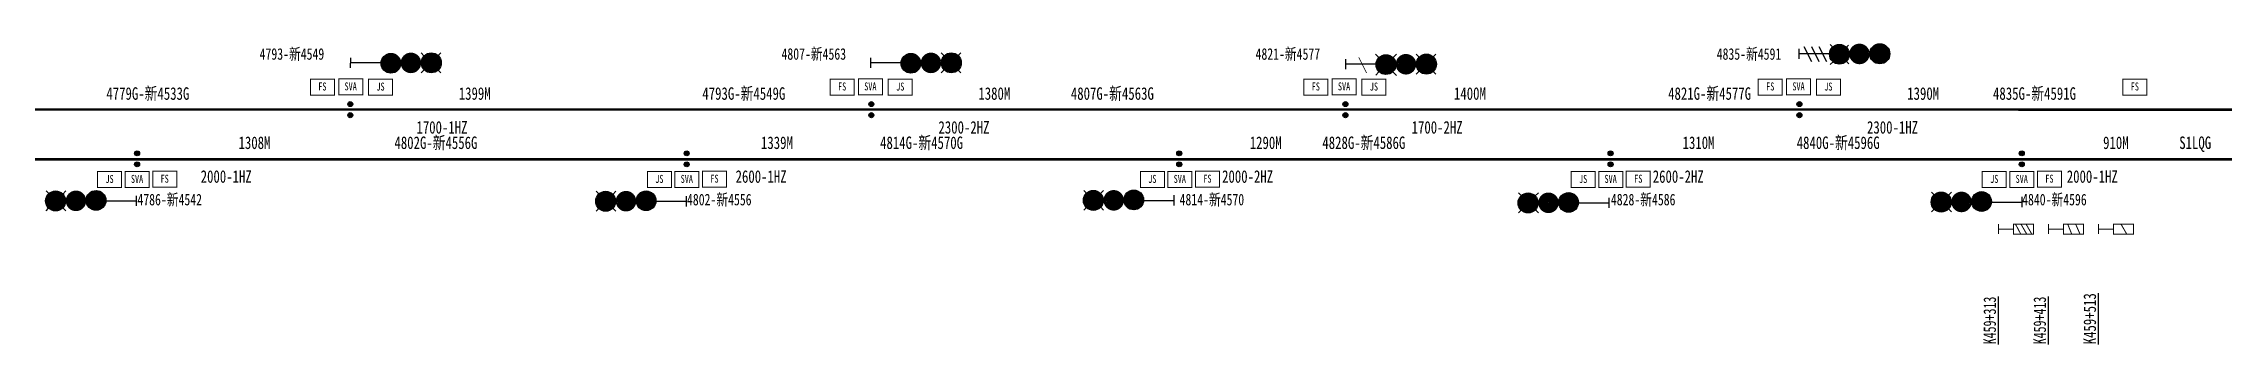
# Model space of a CAD drawing. Header units: millimetres. Extents: x 161 to 2634, y 181 to 396.
# Drawn here: x 592.3 to 1028.2, y 232.4 to 292.5 of the extents above; entities that cross this region are included whole.
import ezdxf
from ezdxf.enums import TextEntityAlignment as Align

# ---------------------------------------------------------------- set-up
doc = ezdxf.new("R2010")
doc.units = ezdxf.units.MM
doc.linetypes.add('ACAD_ISO02W100', pattern=[15, 12, -3])
for name, color, linetype in [('SIGCLR', 7, 'Continuous'), ('SIGNAL', 7, 'Continuous'), ('SWITCH', 7, 'ACAD_ISO02W100'), ('VECT', 7, 'Continuous'), ('信号机', 7, 'Continuous'), ('轨道电路', 7, 'Continuous')]:
    doc.layers.add(name, color=color, linetype=linetype)
doc.styles.add('HZ', font='simsunb.ttf', dxfattribs={"width": 0.75, "bigfont": 'hztxt.shx'})
doc.styles.add('HZ0', font='simsunb.ttf', dxfattribs={"width": 0.75})
doc.styles.add('HZA', font='simsunb.ttf', dxfattribs={"width": 0.75, "bigfont": 'hztxt.shx'})
doc.styles.get("Standard").update_dxf_attribs({"font": 'simsunb.ttf'})
doc.styles.add('TEXT', font='simsunb.ttf', dxfattribs={"width": 0.6, "oblique": 12, "height": 2})

# ---------------------------------------------------------------- blocks, each defined once
blk = doc.blocks.new('YG3')
at = {"const_width": 0.2}
for points in [[(-3, 5), (-3, 3), (-7, 3), (-7, 5), (-3, 5)], [(-6.66, 5), (-5.52, 3)], [(-5.65, 5), (-4.5, 3)], [(-4.46, 5), (-3.4, 3)], [(0, 3), (0, 5)], [(0, 4), (-3, 4)]]:
    blk.add_lwpolyline(points, dxfattribs=at)
at = {"style": 'HZ', "width": 0.7}
for tag, p, rotation in [('LCX', (0.5, 27), 270), ('LCS', (-0.5, 14), 90)]:
    blk.add_attdef(tag, p, '', height=2.5, rotation=rotation, dxfattribs=at)
blk = doc.blocks.new('YG2')
at = {"const_width": 0.2}
for points in [[(-3, 5), (-3, 3), (-7, 3), (-7, 5), (-3, 5)], [(-6.31, 5), (-5.43, 3)], [(-4.65, 5), (-3.84, 3)], [(0, 3), (0, 5)], [(0, 4), (-3, 4)]]:
    blk.add_lwpolyline(points, dxfattribs=at)
at = {"style": 'HZ', "width": 0.7}
for tag, p, rotation in [('LCX', (0.5, 27), 270), ('LCS', (-0.5, 14), 90)]:
    blk.add_attdef(tag, p, '', height=2.5, rotation=rotation, dxfattribs=at)
blk = doc.blocks.new('YG1')
at = {"const_width": 0.2}
for points in [[(-3, 5), (-3, 3), (-7, 3), (-7, 5), (-3, 5)], [(-5.65, 5), (-4.5, 3)], [(0, 3), (0, 5)], [(0, 4), (-3, 4)]]:
    blk.add_lwpolyline(points, dxfattribs=at)
at = {"style": 'HZ'}
for tag, p, rotation, width in [('LCX', (0.5, 27), 270, 0.75), ('LCS', (-0.5, 14), 90, 0.7)]:
    blk.add_attdef(tag, p, '', height=2.5, rotation=rotation, dxfattribs=dict(at, width=width))
blk = doc.blocks.new('QGJ')
for centre, radius in [((0.04, 1.13), 0.5), ((0.04, 1.13), 0.4), ((0.04, 1.13), 0.4), ((0.04, 1.13), 0.3), ((0.04, 1.13), 0.3), ((0.03, 1.13), 0.2), ((0.03, 1.13), 0.2), ((0.03, 1.13), 0.1), ((0.03, 1.13), 0.1), ((0.04, -1.07), 0.5), ((0.04, -1.07), 0.4), ((0.04, -1.07), 0.3), ((0.03, -1.07), 0.2), ((0.03, -1.07), 0.1)]:
    blk.add_circle(centre, radius)
blk = doc.blocks.new('fs')
at = {"color": 7, "const_width": 0.5}
blk.add_lwpolyline([(-6, 0), (6, 0), (6, -8), (-6, -8)], close=True, dxfattribs=at)
at = {"color": 7}
blk.add_attdef('NAME', (-2.6, -8.1), '', height=0.2, dxfattribs=at)
at = {"layer": 'SWITCH', "color": 6, "style": 'HZ0', "width": 0.7143}
blk.add_text('FS', height=4, dxfattribs=at).set_placement((0, -5.7), align=Align.CENTER)
blk = doc.blocks.new('js')
at = {"color": 7, "const_width": 0.5}
blk.add_lwpolyline([(-6, 0), (6, 0), (6, -8), (-6, -8)], close=True, dxfattribs=at)
at = {"color": 7}
blk.add_attdef('NAME', (-3.2, -8.1), '', height=0.2, dxfattribs=at)
at = {"layer": 'SWITCH', "color": 4, "style": 'HZ0', "width": 0.7143}
blk.add_text('JS', height=4, dxfattribs=at).set_placement((0, -5.7), align=Align.CENTER)
blk = doc.blocks.new('*X20')
at = {"color": 0}
for p, q in [((54.32, 22.92), (56.11, 24.71)), ((54.54, 21.83), (57.2, 24.49)), ((55.15, 21.14), (57.89, 23.88)), ((56.11, 20.79), (58.24, 22.92))]:
    blk.add_line(p, q, dxfattribs=at)
blk = doc.blocks.new('LMP_QJ_UHL')
at = {"color": 7, "linetype": 'Continuous'}
for p, q in [((-0.01, 11.05), (0, 13.08)), ((6.05, 12.07), (0.02, 12.07))]:
    blk.add_line(p, q, dxfattribs=at)
at = {"color": 1, "const_width": 2.04}
blk.add_lwpolyline([(11.02, 12.21, 1.162671), (13.06, 12.21, 0.857739)], format="xyb", close=True, dxfattribs=at)
at = {"color": 7}
blk.add_circle((8.03, 11.97), 1.97, dxfattribs=at)
at = {"color": 7, "linetype": 'Continuous'}
blk.add_circle((16.11, 12.07), 2, dxfattribs=at)
at = {"layer": 'SIGCLR', "color": 2, "const_width": 2}
blk.add_lwpolyline([(7.03, 11.97, 1), (9.03, 11.97, 1)], format="xyb", close=True, dxfattribs=at)
at = {"layer": 'SIGCLR', "color": 3, "const_width": 2}
blk.add_lwpolyline([(15.12, 12.08, 1), (17.12, 12.08, 1)], format="xyb", close=True, dxfattribs=at)
at = {"layer": 'VECT', "color": 1}
for p, q in [((14.65, 13.44), (14.06, 14.04)), ((18.03, 14.04), (17.51, 13.51)), ((14.67, 10.69), (14.06, 10.07)), ((18.03, 10.07), (17.48, 10.61))]:
    blk.add_line(p, q, dxfattribs=at)
at = {"color": 7}
blk.add_blockref('*X20', (-48.25, -10.77), dxfattribs=at)
at = {"color": 1, "style": 'TEXT', "flags": 1}
for tag, p in [('LX', (11.73, 12.63)), ('FX', (11.73, 11.13)), ('BX', (11.77, 11.92))]:
    blk.add_attdef(tag, p, '', height=0.001, dxfattribs=at)
blk = doc.blocks.new('*X24')
at = {"color": 0}
for p, q in [((54.32, 22.92), (56.11, 24.71)), ((54.54, 21.83), (57.2, 24.49)), ((55.15, 21.14), (57.89, 23.88)), ((56.11, 20.79), (58.24, 22.92))]:
    blk.add_line(p, q, dxfattribs=at)
blk = doc.blocks.new('XHJ-1斜杠')
at = {"color": 7, "linetype": 'Continuous'}
for p, q in [((-0.04, -1.05), (-0.03, 0.98)), ((6.01, -0.03), (-0.01, -0.03))]:
    blk.add_line(p, q, dxfattribs=at)
at = {"lineweight": 0}
blk.add_line((2.58, 1.26), (4.08, -1.74), dxfattribs=at)
at = {"color": 1}
for p, q in [((6.55, 1.31), (5.9, 1.94)), ((9.47, 1.27), (10.13, 1.97)), ((6.6, -1.6), (5.98, -2.25)), ((9.4, -1.58), (10.13, -2.28))]:
    blk.add_line(p, q, dxfattribs=at)
at = {"color": 1, "const_width": 2.04}
blk.add_lwpolyline([(10.98, 0.1, 1.162671), (13.02, 0.1, 0.857739)], format="xyb", close=True, dxfattribs=at)
at = {"color": 7}
blk.add_circle((8, -0.13), 1.97, dxfattribs=at)
at = {"color": 7, "linetype": 'Continuous'}
blk.add_circle((16.08, -0.03), 2, dxfattribs=at)
at = {"layer": 'SIGCLR', "color": 2, "const_width": 2}
blk.add_lwpolyline([(7, -0.13, 1), (9, -0.13, 1)], format="xyb", close=True, dxfattribs=at)
at = {"layer": 'SIGCLR', "color": 3, "const_width": 2}
blk.add_lwpolyline([(15.08, -0.02, 1), (17.08, -0.02, 1)], format="xyb", close=True, dxfattribs=at)
at = {"layer": 'VECT', "color": 1}
for p, q in [((14.62, 1.34), (14.02, 1.93)), ((17.99, 1.93), (17.47, 1.41)), ((14.64, -1.42), (14.02, -2.04)), ((17.99, -2.04), (17.45, -1.49))]:
    blk.add_line(p, q, dxfattribs=at)
at = {"color": 7}
blk.add_blockref('*X24', (-48.28, -22.88), dxfattribs=at)
at = {"color": 1, "style": 'TEXT', "flags": 1}
for tag, p in [('LX', (11.7, 0.52)), ('FX', (11.7, -0.97)), ('BX', (11.74, -0.18))]:
    blk.add_attdef(tag, p, '', height=0.001, dxfattribs=at)
blk = doc.blocks.new('R3')
for p, q in [((0.81, 12.38), (2.31, 9.38)), ((2.31, 12.38), (3.81, 9.38)), ((3.81, 12.38), (5.31, 9.38))]:
    blk.add_line(p, q)
blk = doc.blocks.new('XHJ-三斜杠')
at = {"color": 7, "linetype": 'Continuous'}
for p, q in [((0.01, -1.06), (0.02, 0.97)), ((6.07, -0.04), (0.04, -0.03))]:
    blk.add_line(p, q, dxfattribs=at)
at = {"color": 0}
for p, q in [((6.09, 0.04), (7.88, 1.83)), ((6.31, -1.05), (8.97, 1.61)), ((6.92, -1.74), (9.66, 1)), ((7.88, -2.1), (10.02, 0.04))]:
    blk.add_line(p, q, dxfattribs=at)
at = {"color": 1, "const_width": 2.04}
blk.add_lwpolyline([(11.04, 0.1, 1.162671), (13.08, 0.1, 0.857739)], format="xyb", close=True, dxfattribs=at)
at = {"color": 7}
blk.add_circle((8.05, -0.13), 1.97, dxfattribs=at)
at = {"color": 7, "linetype": 'Continuous'}
blk.add_circle((16.13, -0.03), 2, dxfattribs=at)
at = {"layer": 'SIGCLR', "color": 2, "const_width": 2}
blk.add_lwpolyline([(7.05, -0.13, 1), (9.05, -0.13, 1)], format="xyb", close=True, dxfattribs=at)
at = {"layer": 'SIGCLR', "color": 3, "const_width": 2}
blk.add_lwpolyline([(15.14, -0.03, 1), (17.14, -0.03, 1)], format="xyb", close=True, dxfattribs=at)
at = {"layer": 'VECT', "color": 1}
for p, q in [((6.82, 1.22), (6.22, 1.81)), ((9.88, 1.71), (9.36, 1.18)), ((6.84, -1.54), (6.22, -2.16)), ((9.96, -2.01), (9.41, -1.47))]:
    blk.add_line(p, q, dxfattribs=at)
blk.add_blockref('R3', (0.15, -10.96))
at = {"color": 1, "style": 'TEXT', "flags": 1}
for tag, p in [('LX', (11.75, 0.52)), ('FX', (11.75, -0.97)), ('BX', (11.79, -0.18))]:
    blk.add_attdef(tag, p, '', height=0.001, dxfattribs=at)
blk = doc.blocks.new('平面图空心')
at = {"layer": '轨道电路', "color": 7, "const_width": 0.2}
blk.add_lwpolyline([(-2.4, 3.2), (2.4, 3.2), (2.4, 0), (-2.4, 0)], close=True, dxfattribs=at)
at = {"layer": '轨道电路', "color": 3, "style": 'HZ0', "width": 0.7143}
blk.add_text('SVA', height=1.6, dxfattribs=at).set_placement((-0.02, 0.91), align=Align.CENTER)
at = {"layer": '轨道电路', "color": 7}
blk.add_attdef('NAME', (-1.26, -0.05), '', height=0.08, dxfattribs=at)
blk = doc.blocks.new('*X49')
at = {"color": 0}
for p, q in [((54.32, 22.92), (56.11, 24.71)), ((54.54, 21.83), (57.2, 24.49)), ((55.15, 21.14), (57.89, 23.88)), ((56.11, 20.79), (58.24, 22.92))]:
    blk.add_line(p, q, dxfattribs=at)
blk = doc.blocks.new('绿红黄-长柱')
at = {"color": 7, "linetype": 'Continuous'}
for p, q in [((4.97, 0.13), (11, 0.13)), ((11.03, 1.15), (11.02, -0.88))]:
    blk.add_line(p, q, dxfattribs=at)
at = {"color": 1, "const_width": 2.04}
blk.add_lwpolyline([(0, 0, 1.162671), (-2.04, 0, 0.857739)], format="xyb", close=True, dxfattribs=at)
at = {"color": 7, "linetype": 'Continuous'}
blk.add_circle((-5.1, 0.13), 2, dxfattribs=at)
at = {"color": 7}
blk.add_circle((2.99, 0.23), 1.97, dxfattribs=at)
at = {"layer": 'SIGCLR', "color": 3, "const_width": 2}
blk.add_lwpolyline([(-4.1, 0.12, 1), (-6.1, 0.12, 1)], format="xyb", close=True, dxfattribs=at)
at = {"layer": 'SIGCLR', "color": 2, "const_width": 2}
blk.add_lwpolyline([(3.99, 0.23, 1), (1.99, 0.23, 1)], format="xyb", close=True, dxfattribs=at)
at = {"layer": 'VECT', "color": 1}
for p, q in [((-7.01, 2.14), (-6.46, 1.59)), ((-3.66, 1.52), (-3.04, 2.14)), ((-7.01, -1.83), (-6.49, -1.31)), ((-3.63, -1.23), (-3.04, -1.83))]:
    blk.add_line(p, q, dxfattribs=at)
at = {"color": 7, "rotation": 179.9999999996473}
blk.add_blockref('*X49', (59.27, 22.98), dxfattribs=at)
at = {"color": 1, "style": 'TEXT', "flags": 1}
for tag, p in [('BX', (-0.76, 0.28)), ('FX', (-0.71, 1.07)), ('LX', (-0.71, -0.42))]:
    blk.add_attdef(tag, p, '', height=0.001, rotation=180, dxfattribs=at)

msp = doc.modelspace()

# ---------------------------------------------------------------- linework, layer by layer
at = {"color": 1, "const_width": 0.5}
for points in [[(653.62, 279.3), (557.35, 279.3)], [(757.76, 279.3), (653.62, 279.3)], [(852.59, 279.3), (757.76, 279.3)], [(852.59, 279.3), (943.38, 279.3)], [(943.38, 279.3), (1047.04, 279.29)], [(508.78, 269.37), (611.01, 269.37)], [(611.01, 269.37), (720.93, 269.37)], [(720.93, 269.37), (819.38, 269.37)], [(819.38, 269.37), (905.62, 269.37)], [(905.62, 269.37), (987.9, 269.37)], [(987.9, 269.37), (1047.09, 269.37)]]:
    msp.add_lwpolyline(points, dxfattribs=at)

# ---------------------------------------------------------------- block references
for name, p in [('XHJ-三斜杠', (943.37, 290.46)), ('XHJ-1斜杠', (852.74, 288.4)), ('QGJ', (653.59, 279.25)), ('QGJ', (757.79, 279.25)), ('QGJ', (852.59, 279.25)), ('QGJ', (943.38, 279.25)), ('QGJ', (610.96, 269.43)), ('QGJ', (720.86, 269.43)), ('QGJ', (819.37, 269.43)), ('QGJ', (905.62, 269.43)), ('QGJ', (987.86, 269.43))]:
    msp.add_blockref(name, p)
at = {"color": 6, "xscale": 0.4, "yscale": 0.4, "zscale": 0.4}
for name, p, values in [('fs', (648.05, 285.39), {'NAME': '4779G-新4533G_FS'}), ('js', (659.67, 285.37), {'NAME': '4793G-新4549G_JS'}), ('fs', (751.99, 285.39), {'NAME': '4793G-新4549G_FS'}), ('js', (763.61, 285.37), {'NAME': '4807G-新4563G_JS'}), ('fs', (846.71, 285.39), {'NAME': '4807G-新4563G_FS'}), ('js', (858.33, 285.37), {'NAME': '4821G-新4577G_JS'}), ('fs', (937.59, 285.39), {'NAME': '4821G-新4577G_FS'}), ('js', (949.21, 285.37), {'NAME': '4835G-新4591G_JS'}), ('fs', (1010.5, 285.39), {'NAME': '4835G-新4591G_FS'}), ('js', (715.43, 266.93), {'NAME': '4802G-新4556G_JS'}), ('fs', (726.46, 266.98), {'NAME': '4814G-新4570G_FS'}), ('js', (814.02, 266.93), {'NAME': '4814G-新4570G_JS'}), ('fs', (825.04, 266.98), {'NAME': '4828G-新4586G_FS'}), ('js', (900.17, 266.93), {'NAME': '4828G-新4586G_JS'}), ('fs', (911.2, 266.98), {'NAME': '4840G-新4596G_FS'}), ('js', (982.39, 266.93), {'NAME': '4840G-新4596G_JS'}), ('fs', (993.41, 266.98), {'NAME': 'S1LQG_FS'})]:
    msp.add_blockref(name, p, dxfattribs=at).add_auto_attribs(values)
at = {"rotation": 180}
for name, p, values in [('YG3', (983.23, 259.43), {'LCX': '%%UK459+313'}), ('YG2', (993.23, 259.43), {'LCX': '%%UK459+413'}), ('YG1', (1003.23, 259.43), {'LCX': '%%UK459+513'})]:
    msp.add_blockref(name, p, dxfattribs=at).add_auto_attribs(values)
at = {"layer": 'SIGNAL', "color": 4}
for p in [(653.71, 276.56), (757.71, 276.56)]:
    msp.add_blockref('LMP_QJ_UHL', p, dxfattribs=at)
at = {"layer": 'SIGNAL', "color": 4, "rotation": 179.9999999996473}
for p in [(610.81, 273.13), (720.81, 273.06), (818.34, 273.23), (987.88, 272.91)]:
    msp.add_blockref('LMP_QJ_UHL', p, dxfattribs=at)
at = {"layer": '信号机'}
msp.add_blockref('绿红黄-长柱', (894.26, 260.53), dxfattribs=at)
at = {"layer": '轨道电路'}
for p in [(653.72, 282.22), (757.65, 282.22), (852.38, 282.22), (943.26, 282.22), (611, 263.75), (720.94, 263.75), (819.53, 263.75), (905.69, 263.75), (987.9, 263.75)]:
    msp.add_blockref('平面图空心', p, dxfattribs=at)
at = {"layer": '轨道电路', "color": 6}
ref = msp.add_blockref('js', (605.48, 266.93), dxfattribs=dict(at, xscale=0.4, yscale=0.4, zscale=0.4))
ref.add_attrib('NAME', '4786G-新4542G_JS', (604.22, 263.68), dxfattribs={"color": 7, "height": 0.08})
ref = msp.add_blockref('fs', (616.51, 266.98), dxfattribs=dict(at, xscale=0.4, yscale=0.4, zscale=0.4))
ref.add_attrib('NAME', '4802G-新4556G_FS', (615.45, 263.73), dxfattribs={"color": 7, "height": 0.08})

# ---------------------------------------------------------------- texts
at = {"width": 0.75}
for s, height, p in [('4835-新4591', 2.3, (926.88, 289.25)), ('4779G-新4533G', 2.5, (604.85, 281.25)), ('1399M', 2.5, (675.32, 281.25)), ('4793G-新4549G', 2.5, (724.03, 281.25)), ('1380M', 2.5, (779.23, 281.25)), ('4807G-新4563G', 2.5, (797.73, 281.25)), ('1400M', 2.5, (874.34, 281.25)), ('4821G-新4577G', 2.5, (917.17, 281.25)), ('1390M', 2.5, (964.98, 281.25)), ('4835G-新4591G', 2.5, (982.14, 281.25)), ('1700-1HZ', 2.5, (666.86, 274.5)), ('2300-2HZ', 2.5, (771.25, 274.5)), ('1700-2HZ', 2.5, (865.87, 274.5)), ('2300-1HZ', 2.5, (956.94, 274.5)), ('1308M', 2.5, (631.28, 271.43)), ('4802G-新4556G', 2.5, (662.46, 271.43)), ('1339M', 2.5, (735.76, 271.43)), ('4814G-新4570G', 2.5, (759.58, 271.43)), ('1290M', 2.5, (833.5, 271.43)), ('4828G-新4586G', 2.5, (848.02, 271.43)), ('1310M', 2.5, (920.06, 271.43)), ('4840G-新4596G', 2.5, (942.88, 271.43)), ('910M', 2.5, (1004.15, 271.43)), ('2000-1HZ', 2.5, (623.71, 264.68)), ('2600-1HZ', 2.5, (730.68, 264.68)), ('2000-2HZ', 2.5, (827.97, 264.68)), ('2600-2HZ', 2.5, (914.09, 264.68)), ('2000-1HZ', 2.5, (996.89, 264.68))]:
    msp.add_text(s, height=height, dxfattribs=at).set_placement(p)
at = {"color": 0, "width": 0.75}
msp.add_text('S1LQG', height=2.5, dxfattribs=at).set_placement((1019.38, 271.43))
at = {"color": 0, "linetype": 'Continuous', "style": 'HZA', "width": 0.75}
for s, p in [('4786-新4542', (611.06, 260.18)), ('4802-新4556', (720.96, 260.18)), ('4814-新4570', (819.47, 260.18)), ('4828-新4586', (905.72, 260.18)), ('4840-新4596', (987.96, 260.18))]:
    msp.add_text(s, height=2.3, dxfattribs=at).set_placement(p)
at = {"style": 'HZA', "width": 0.75}
for tag, p in [('4793-新4549', (635.5, 289.25)), ('4807-新4563', (739.86, 289.25)), ('4821-新4577', (834.66, 289.25))]:
    msp.add_attdef(tag, p, '', height=2.3, dxfattribs=at)

doc.saveas('drawing.dxf')
